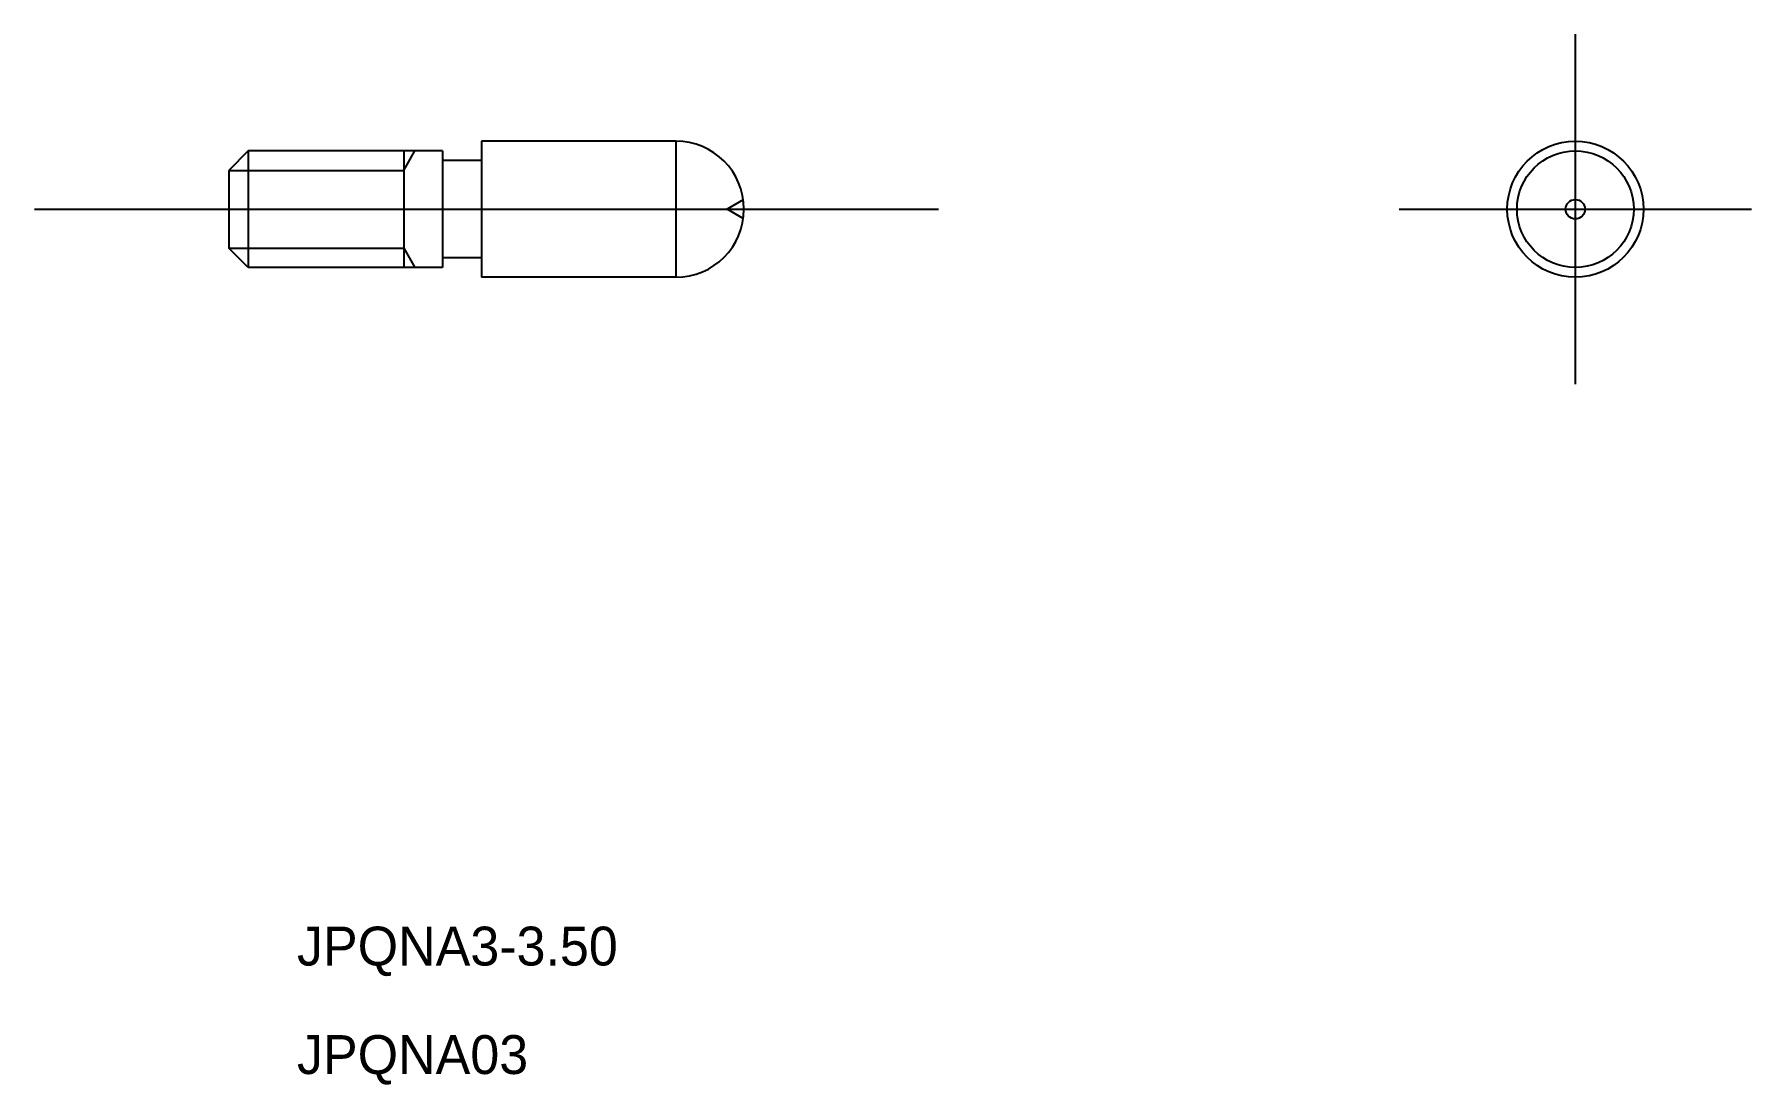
# Model space of a CAD drawing. Extents: x 569.5 to 613.7, y 576.6 to 603.6.
import ezdxf

# ---------------------------------------------------------------- set-up
doc = ezdxf.new("R2010")
doc.units = 0
doc.linetypes.add('CENTER', pattern=[50.8, 31.75, -6.35, 6.35, -6.35])
doc.linetypes.add('DASHED', pattern=[19.05, 12.7, -6.35])
doc.layers.get('0').update_dxf_attribs({"linetype": 'CONTINUOUS'})
doc.layers.add('CENTER', color=1, linetype='CENTER')

msp = doc.modelspace()

# ---------------------------------------------------------------- linework, layer by layer
at = {"color": 7, "linetype": 'CONTINUOUS'}
for p, q in [((581.045, 600.851), (581.045, 597.351)), ((586.045, 600.851), (581.045, 600.851)), ((586.045, 600.851), (586.045, 597.351)), ((575.045, 600.601), (574.545, 600.101)), ((580.045, 600.601), (575.045, 600.601)), ((575.045, 600.601), (575.045, 597.601)), ((579.045, 600.601), (579.045, 597.601)), ((580.045, 600.601), (580.045, 597.601)), ((581.045, 600.351), (580.045, 600.351)), ((574.545, 600.101), (574.545, 598.101)), ((575.045, 597.601), (574.545, 598.101)), ((580.045, 597.601), (575.045, 597.601)), ((581.045, 597.851), (580.045, 597.851)), ((586.045, 597.351), (581.045, 597.351))]:
    msp.add_line(p, q, dxfattribs=at)
at = {"color": 3, "linetype": 'CONTINUOUS'}
for p, q in [((579.045, 600.101), (579.333, 600.601)), ((574.545, 600.101), (579.045, 600.101)), ((574.545, 598.101), (579.045, 598.101)), ((579.045, 598.101), (579.333, 597.601))]:
    msp.add_line(p, q, dxfattribs=at)
at = {"color": 3, "linetype": 'DASHED'}
for p in [(587.778, 599.342), (587.778, 598.861)]:
    msp.add_line(p, (587.362, 599.101), dxfattribs=at)
at = {"color": 7, "linetype": 'CONTINUOUS'}
for radius in [1.75, 0.25]:
    msp.add_circle((609.176, 599.101), radius, dxfattribs=at)
at = {"color": 3, "linetype": 'DASHED'}
msp.add_circle((609.176, 599.101), 1.5, dxfattribs=at)
at = {"color": 7, "linetype": 'CONTINUOUS'}
msp.add_arc((586.045, 599.101), 1.75, 270, 90, dxfattribs=at)
at = {"layer": 'CENTER', "color": 1, "linetype": 'CENTER'}
for p, q in [((609.176, 594.601), (609.176, 603.601)), ((569.545, 599.101), (592.795, 599.101)), ((604.642, 599.101), (613.71, 599.101))]:
    msp.add_line(p, q, dxfattribs=at)

# ---------------------------------------------------------------- texts
at = {"color": 7, "linetype": 'CONTINUOUS'}
for s, p in [('JPQNA3-3.50', (576.299, 579.641)), ('JPQNA03', (576.299, 576.849))]:
    msp.add_text(s, height=1, dxfattribs=at).set_placement(p)

doc.saveas('drawing.dxf')
